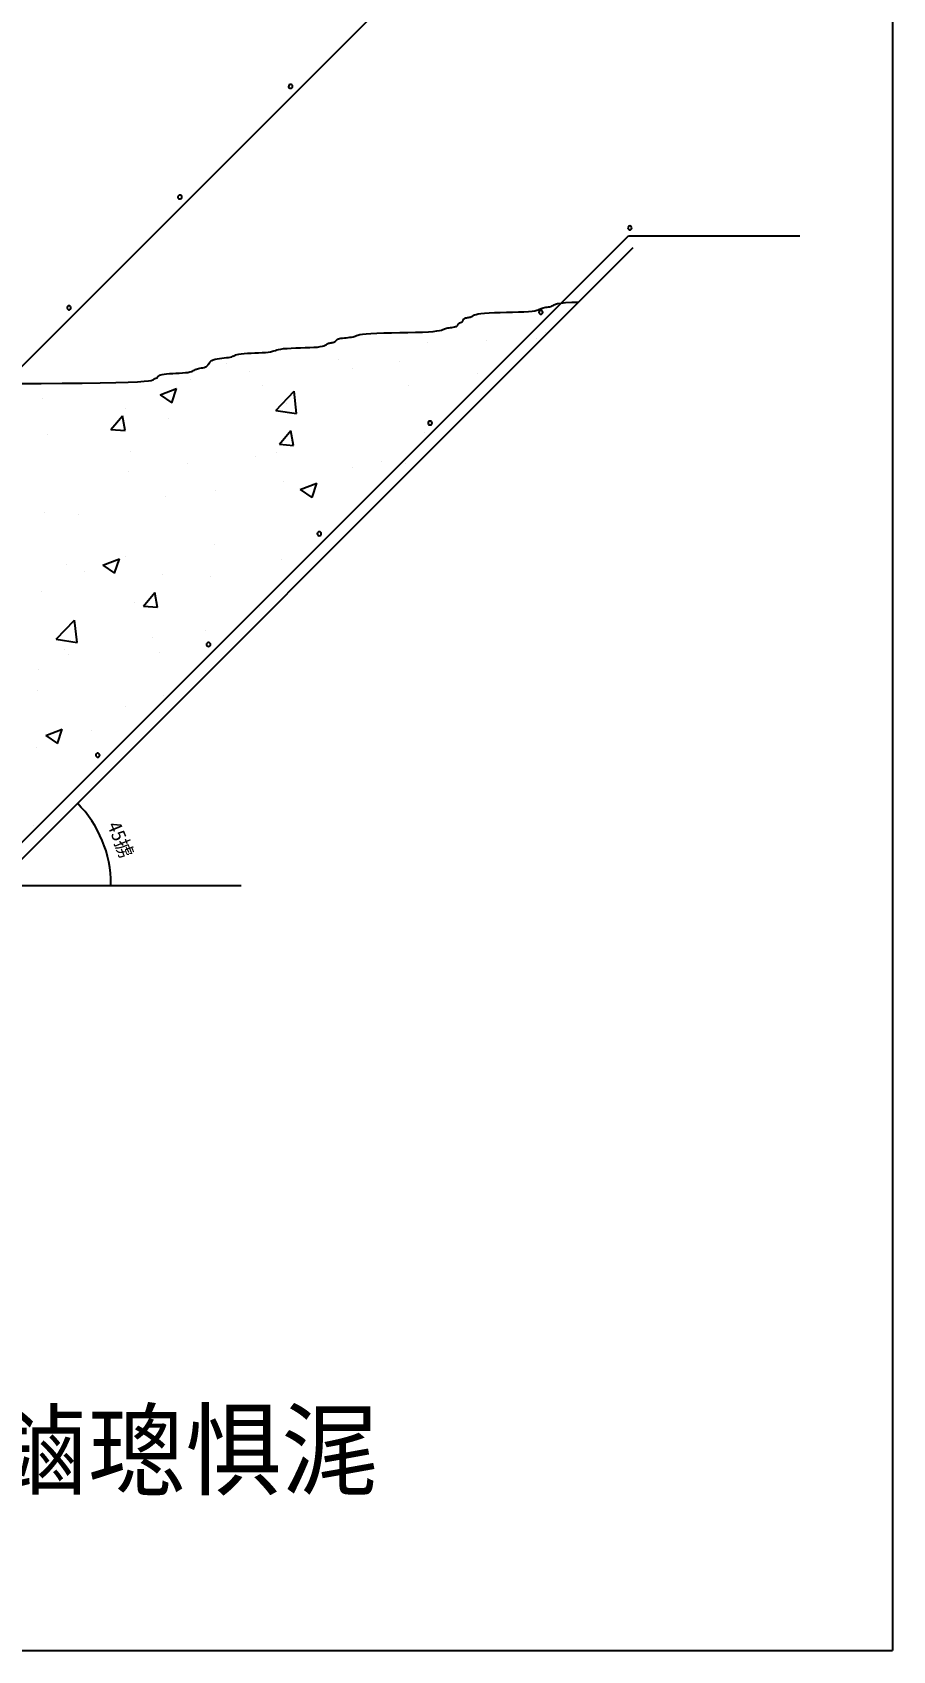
# Model space of a CAD drawing. Header units: metres. Extents: x 0 to 440, y 0 to 311.
# Drawn here: x 330.2 to 440, y 0 to 206.7 of the extents above; entities that cross this region are included whole.
import ezdxf

# ---------------------------------------------------------------- set-up
doc = ezdxf.new("R2010")
doc.units = ezdxf.units.M
doc.layers.add(' ', color=7, linetype='Continuous')

msp = doc.modelspace()

# ---------------------------------------------------------------- linework, layer by layer
at = {"layer": ' '}
for p, q in [((399.9, 172.23), (406.88, 179.21)), ((399.9, 172.23), (325.4, 97.72)), ((395.53, 171.54), (395.7, 171.57)), ((395.7, 171.57), (395.88, 171.59)), ((395.88, 171.59), (396.06, 171.62)), ((396.06, 171.62), (396.24, 171.65)), ((396.24, 171.65), (396.4, 171.69)), ((396.4, 171.69), (396.53, 171.75)), ((396.53, 171.75), (396.65, 171.81)), ((396.65, 171.81), (396.77, 171.89)), ((396.77, 171.89), (396.95, 171.97)), ((396.95, 171.97), (397.22, 172.05)), ((397.22, 172.05), (397.63, 172.12)), ((397.63, 172.12), (398.22, 172.18)), ((398.22, 172.18), (399.03, 172.22)), ((399.03, 172.22), (399.9, 172.23)), ((384.56, 169.43), (384.59, 169.49)), ((384.59, 169.49), (384.63, 169.53)), ((384.63, 169.53), (384.67, 169.57)), ((384.67, 169.57), (384.73, 169.59)), ((384.73, 169.59), (384.79, 169.62)), ((384.79, 169.62), (384.85, 169.64)), ((384.85, 169.64), (384.91, 169.66)), ((384.91, 169.66), (384.96, 169.68)), ((384.96, 169.68), (385.02, 169.71)), ((385.02, 169.71), (385.06, 169.75)), ((385.06, 169.75), (385.1, 169.79)), ((385.1, 169.79), (385.13, 169.84)), ((385.13, 169.84), (385.16, 169.9)), ((385.16, 169.9), (385.18, 169.96)), ((385.18, 169.96), (385.22, 170.02)), ((385.22, 170.02), (385.26, 170.08)), ((385.26, 170.08), (385.32, 170.13)), ((385.32, 170.13), (385.39, 170.18)), ((385.39, 170.18), (385.48, 170.21)), ((385.48, 170.21), (385.58, 170.24)), ((385.58, 170.24), (385.7, 170.27)), ((385.7, 170.27), (385.82, 170.29)), ((385.82, 170.29), (385.94, 170.31)), ((385.94, 170.31), (386.06, 170.33)), ((386.06, 170.33), (386.16, 170.36)), ((386.16, 170.36), (386.25, 170.4)), ((386.25, 170.4), (386.33, 170.44)), ((386.33, 170.44), (386.4, 170.49)), ((386.4, 170.49), (386.49, 170.55)), ((386.49, 170.55), (386.62, 170.61)), ((386.62, 170.61), (386.8, 170.67)), ((386.8, 170.67), (387.06, 170.73)), ((387.06, 170.73), (387.41, 170.78)), ((387.41, 170.78), (387.88, 170.83)), ((387.88, 170.83), (388.46, 170.86)), ((388.46, 170.86), (389.15, 170.89)), ((389.15, 170.89), (389.9, 170.91)), ((389.9, 170.91), (390.69, 170.94)), ((390.69, 170.94), (391.47, 170.96)), ((391.47, 170.96), (392.23, 170.98)), ((392.23, 170.98), (392.91, 171.01)), ((392.91, 171.01), (393.5, 171.04)), ((393.5, 171.04), (393.97, 171.09)), ((393.97, 171.09), (394.32, 171.14)), ((394.32, 171.14), (394.58, 171.2)), ((394.58, 171.2), (394.77, 171.26)), ((394.77, 171.26), (394.91, 171.32)), ((394.91, 171.32), (395.02, 171.38)), ((395.02, 171.38), (395.12, 171.43)), ((395.12, 171.43), (395.23, 171.48)), ((395.23, 171.48), (395.37, 171.51)), ((395.37, 171.51), (395.53, 171.54)), ((368.97, 167.37), (369.03, 167.43)), ((369.03, 167.43), (369.12, 167.49)), ((369.12, 167.49), (369.23, 167.54)), ((369.23, 167.54), (369.37, 167.58)), ((369.37, 167.58), (369.55, 167.62)), ((369.55, 167.62), (369.77, 167.65)), ((369.77, 167.65), (370, 167.67)), ((370, 167.67), (370.24, 167.69)), ((370.24, 167.69), (370.48, 167.71)), ((370.48, 167.71), (370.71, 167.74)), ((370.71, 167.74), (370.92, 167.77)), ((370.92, 167.77), (371.1, 167.8)), ((371.1, 167.8), (371.25, 167.85)), ((371.25, 167.85), (371.38, 167.9)), ((371.38, 167.9), (371.53, 167.96)), ((371.53, 167.96), (371.71, 168.02)), ((371.71, 168.02), (371.96, 168.08)), ((371.96, 168.08), (372.31, 168.14)), ((372.31, 168.14), (372.77, 168.19)), ((372.77, 168.19), (373.38, 168.23)), ((373.38, 168.23), (374.15, 168.27)), ((374.15, 168.27), (375.04, 168.3)), ((375.04, 168.3), (376.03, 168.32)), ((376.03, 168.32), (377.06, 168.34)), ((377.06, 168.34), (378.08, 168.36)), ((378.08, 168.36), (379.07, 168.39)), ((379.07, 168.39), (379.97, 168.41)), ((379.97, 168.41), (380.73, 168.45)), ((380.73, 168.45), (381.34, 168.49)), ((381.34, 168.49), (381.8, 168.55)), ((381.8, 168.55), (382.14, 168.61)), ((382.14, 168.61), (382.38, 168.67)), ((382.38, 168.67), (382.56, 168.73)), ((382.56, 168.73), (382.68, 168.78)), ((382.68, 168.78), (382.79, 168.84)), ((382.79, 168.84), (382.9, 168.88)), ((382.9, 168.88), (383.03, 168.92)), ((383.03, 168.92), (383.19, 168.95)), ((383.19, 168.95), (383.37, 168.97)), ((383.37, 168.97), (383.55, 168.99)), ((383.55, 168.99), (383.73, 169.01)), ((383.73, 169.01), (383.9, 169.03)), ((383.9, 169.03), (384.06, 169.06)), ((384.06, 169.06), (384.2, 169.1)), ((384.2, 169.1), (384.3, 169.14)), ((384.3, 169.14), (384.39, 169.2)), ((384.39, 169.2), (384.45, 169.25)), ((384.45, 169.25), (384.49, 169.31)), ((384.49, 169.31), (384.53, 169.37)), ((384.53, 169.37), (384.56, 169.43)), ((394.58, 167.64), (394.58, 167.64)), ((395.68, 168.38), (395.68, 168.38)), ((355.74, 165.31), (355.87, 165.36)), ((355.87, 165.36), (356, 165.42)), ((356, 165.42), (356.14, 165.48)), ((356.14, 165.48), (356.31, 165.54)), ((356.31, 165.54), (356.53, 165.59)), ((356.53, 165.59), (356.82, 165.64)), ((356.82, 165.64), (357.18, 165.68)), ((357.18, 165.68), (357.61, 165.7)), ((357.61, 165.7), (358.07, 165.73)), ((358.07, 165.73), (358.55, 165.75)), ((358.55, 165.75), (359.04, 165.77)), ((359.04, 165.77), (359.5, 165.79)), ((359.5, 165.79), (359.92, 165.82)), ((359.92, 165.82), (360.28, 165.86)), ((360.28, 165.86), (360.57, 165.9)), ((360.57, 165.9), (360.8, 165.95)), ((360.8, 165.95), (361, 166.01)), ((361, 166.01), (361.18, 166.07)), ((361.18, 166.07), (361.37, 166.13)), ((361.37, 166.13), (361.59, 166.19)), ((361.59, 166.19), (361.87, 166.24)), ((361.87, 166.24), (362.23, 166.29)), ((362.23, 166.29), (362.68, 166.32)), ((362.68, 166.32), (363.21, 166.35)), ((363.21, 166.35), (363.79, 166.38)), ((363.79, 166.38), (364.4, 166.4)), ((364.4, 166.4), (365, 166.42)), ((365, 166.42), (365.58, 166.44)), ((365.58, 166.44), (366.11, 166.47)), ((366.11, 166.47), (366.56, 166.5)), ((366.56, 166.5), (366.92, 166.55)), ((366.92, 166.55), (367.19, 166.6)), ((367.19, 166.6), (367.39, 166.66)), ((367.39, 166.66), (367.53, 166.72)), ((367.53, 166.72), (367.64, 166.78)), ((367.64, 166.78), (367.72, 166.84)), ((367.72, 166.84), (367.78, 166.89)), ((367.78, 166.89), (367.86, 166.94)), ((367.86, 166.94), (367.95, 166.97)), ((367.95, 166.97), (368.05, 167)), ((368.05, 167), (368.17, 167.02)), ((368.17, 167.02), (368.29, 167.04)), ((368.29, 167.04), (368.41, 167.07)), ((368.41, 167.07), (368.53, 167.09)), ((368.53, 167.09), (368.63, 167.12)), ((368.63, 167.12), (368.72, 167.15)), ((368.72, 167.15), (368.8, 167.2)), ((368.8, 167.2), (368.86, 167.25)), ((368.86, 167.25), (368.91, 167.31)), ((368.91, 167.31), (368.97, 167.37)), ((380.66, 167.1), (380.66, 167.1)), ((388.17, 167.39), (388.17, 167.39)), ((350, 163.26), (350.26, 163.31)), ((350.26, 163.31), (350.45, 163.36)), ((350.45, 163.36), (350.59, 163.42)), ((350.59, 163.42), (350.71, 163.48)), ((350.71, 163.48), (350.8, 163.54)), ((350.8, 163.54), (350.89, 163.6)), ((350.89, 163.6), (350.98, 163.65)), ((350.98, 163.65), (351.09, 163.69)), ((351.09, 163.69), (351.22, 163.73)), ((351.22, 163.73), (351.38, 163.76)), ((351.38, 163.76), (351.55, 163.79)), ((351.55, 163.79), (351.74, 163.82)), ((351.74, 163.82), (351.92, 163.85)), ((351.92, 163.85), (352.09, 163.89)), ((352.09, 163.89), (352.25, 163.95)), ((352.25, 163.95), (352.39, 164.02)), ((352.39, 164.02), (352.49, 164.11)), ((352.49, 164.11), (352.58, 164.21)), ((352.58, 164.21), (352.66, 164.33)), ((352.66, 164.33), (352.74, 164.45)), ((352.74, 164.45), (352.82, 164.57)), ((352.82, 164.57), (352.93, 164.69)), ((352.93, 164.69), (353.07, 164.79)), ((353.07, 164.79), (353.25, 164.88)), ((353.25, 164.88), (353.48, 164.95)), ((353.48, 164.95), (353.74, 165.01)), ((353.74, 165.01), (354.03, 165.05)), ((354.03, 165.05), (354.33, 165.09)), ((354.33, 165.09), (354.64, 165.11)), ((354.64, 165.11), (354.92, 165.14)), ((354.92, 165.14), (355.19, 165.17)), ((354.96, 164.42), (354.96, 164.42)), ((355.19, 165.17), (355.42, 165.21)), ((355.42, 165.21), (355.6, 165.25)), ((355.6, 165.25), (355.74, 165.31)), ((357.87, 163.4), (357.87, 163.4)), ((369.23, 164.9), (369.23, 164.9)), ((370.97, 163.75), (370.97, 163.75)), ((377.08, 164.63), (377.08, 164.63)), ((328.63, 161.84), (331.29, 161.86)), ((331.29, 161.86), (333.95, 161.88)), ((333.95, 161.88), (336.49, 161.9)), ((336.49, 161.9), (338.82, 161.93)), ((338.82, 161.93), (340.81, 161.96)), ((340.81, 161.96), (342.38, 162.01)), ((342.38, 162.01), (343.56, 162.06)), ((343.56, 162.06), (344.41, 162.12)), ((344.41, 162.12), (344.99, 162.18)), ((344.99, 162.18), (345.34, 162.24)), ((345.34, 162.24), (345.54, 162.3)), ((345.54, 162.3), (345.63, 162.35)), ((345.63, 162.35), (345.68, 162.4)), ((345.68, 162.4), (345.72, 162.43)), ((345.72, 162.43), (345.77, 162.46)), ((345.77, 162.46), (345.83, 162.48)), ((345.83, 162.48), (345.89, 162.51)), ((345.89, 162.51), (345.95, 162.53)), ((345.95, 162.53), (346.01, 162.55)), ((346.01, 162.55), (346.06, 162.58)), ((346.06, 162.58), (346.11, 162.61)), ((346.11, 162.61), (346.15, 162.66)), ((346.15, 162.66), (346.18, 162.71)), ((346.18, 162.71), (346.23, 162.77)), ((346.23, 162.77), (346.3, 162.83)), ((346.3, 162.83), (346.4, 162.89)), ((346.4, 162.89), (346.54, 162.95)), ((346.54, 162.95), (346.73, 163)), ((346.73, 163), (346.98, 163.05)), ((346.98, 163.05), (347.29, 163.08)), ((347.29, 163.08), (347.66, 163.11)), ((347.66, 163.11), (348.07, 163.13)), ((348.07, 163.13), (348.49, 163.15)), ((348.49, 163.15), (348.91, 163.17)), ((348.91, 163.17), (349.32, 163.2)), ((349.32, 163.2), (349.69, 163.23)), ((349.69, 163.23), (350, 163.26)), ((350.36, 162.41), (350.36, 162.41)), ((359.59, 161.63), (359.59, 161.63)), ((378.21, 161.58), (378.21, 161.58)), ((386.99, 163.07), (386.99, 163.07)), ((331.41, 159.92), (331.41, 159.92)), ((346.45, 160.38), (348.56, 161.19)), ((346.45, 160.38), (347.95, 159.37)), ((347.95, 159.37), (348.56, 161.18)), ((361.22, 158.41), (363.56, 160.84)), ((362.63, 159.33), (362.63, 159.33)), ((363.89, 157.99), (363.56, 160.84)), ((340.19, 155.98), (341.64, 157.7)), ((341.99, 155.82), (341.64, 157.7)), ((342.09, 158.63), (342.09, 158.63)), ((347.48, 157.41), (347.48, 157.41)), ((361.22, 158.41), (363.89, 157.99)), ((332.07, 155.3), (332.07, 155.3)), ((340.19, 155.98), (341.99, 155.82)), ((361.71, 154.1), (363.16, 155.82)), ((363.51, 153.93), (363.16, 155.81)), ((380.28, 155.56), (380.28, 155.56)), ((342.67, 153.2), (342.67, 153.2)), ((361.34, 153.07), (361.34, 153.07)), ((361.71, 154.1), (363.5, 153.94)), ((349.97, 151.57), (349.97, 151.57)), ((358.68, 152.53), (358.68, 152.53)), ((371.04, 151.13), (371.04, 151.13)), ((374.69, 151.85), (374.69, 151.85)), ((377.85, 151.59), (377.85, 151.59)), ((342.46, 150.58), (342.46, 150.58)), ((362.27, 149.34), (362.27, 149.34)), ((364.36, 148.3), (366.46, 149.11)), ((365.86, 147.29), (366.47, 149.1)), ((347.11, 147.42), (347.11, 147.42)), ((353.55, 148.13), (353.55, 148.13)), ((364.36, 148.3), (365.85, 147.3)), ((331.71, 145.31), (331.71, 145.31)), ((336.05, 145.13), (336.05, 145.13)), ((353.44, 141.23), (353.44, 141.23)), ((334.57, 138.75), (334.57, 138.75)), ((339.16, 138.63), (341.26, 139.43)), ((339.16, 138.63), (340.65, 137.62)), ((340.65, 137.61), (341.26, 139.43)), ((342.08, 139.74), (342.08, 139.74)), ((361.9, 139.36), (361.9, 139.36)), ((336.82, 137.87), (336.82, 137.87)), ((346.75, 137.43), (346.75, 137.43)), ((352.84, 137.2), (352.84, 137.2)), ((331.34, 135.32), (331.34, 135.32)), ((344.35, 133.41), (345.8, 135.14)), ((346.15, 133.25), (345.81, 135.13)), ((343.15, 133.84), (343.15, 133.84)), ((344.35, 133.41), (346.15, 133.26)), ((359.16, 133.17), (359.16, 133.17)), ((333.18, 129.18), (335.52, 131.62)), ((335.85, 128.76), (335.52, 131.61)), ((352.31, 130.23), (352.31, 130.23)), ((333.18, 129.18), (335.85, 128.77)), ((345.55, 129.4), (345.55, 129.4)), ((334.19, 127.9), (334.19, 127.9)), ((334.81, 127.23), (334.81, 127.23)), ((346.38, 127.45), (346.38, 127.45)), ((330.98, 125.34), (330.98, 125.34)), ((330.85, 122.62), (330.85, 122.62)), ((346.87, 121.95), (346.87, 121.95)), ((342, 120.64), (342, 120.64)), ((331.86, 116.87), (333.96, 117.68)), ((331.86, 116.87), (333.35, 115.87)), ((333.35, 115.86), (333.96, 117.67)), ((337.66, 117.57), (337.66, 117.57)), ((330.62, 115.35), (330.62, 115.35)), ((330.25, 105.36), (330.25, 105.36)), ((325.4, 97.72), (356.81, 97.72))]:
    msp.add_line(p, q, dxfattribs=at)
for points in [[(306.97, 142.22), (380.18, 215.44)], [(324.78, 99.22), (406.26, 180.71)], [(406.26, 180.71), (428.16, 180.71)]]:
    msp.add_lwpolyline(points, dxfattribs=at)
for points in [[(363.3, 199.97, 1), (362.94, 199.62, 1)], [(362.94, 199.62, 1), (363.3, 199.97, 1)], [(349.15, 185.83, 1), (348.8, 185.47, 1)], [(348.8, 185.47, 1), (349.15, 185.83, 1)], [(406.69, 181.71, 1), (406.19, 181.71, 1)], [(406.19, 181.71, 1), (406.69, 181.71, 1)], [(335.01, 171.69, 1), (334.66, 171.33, 1)], [(334.66, 171.33, 1), (335.01, 171.69, 1)], [(395.25, 171.11, 1), (394.9, 170.76, 1)], [(394.9, 170.76, 1), (395.25, 171.11, 1)], [(381.11, 156.97, 1), (380.75, 156.62, 1)], [(380.75, 156.62, 1), (381.11, 156.97, 1)], [(366.97, 142.83, 1), (366.61, 142.47, 1)], [(366.61, 142.47, 1), (366.97, 142.83, 1)], [(352.82, 128.69, 1), (352.47, 128.33, 1)], [(352.47, 128.33, 1), (352.82, 128.69, 1)], [(338.68, 114.54, 1), (338.33, 114.19, 1)], [(338.33, 114.19, 1), (338.68, 114.54, 1)]]:
    msp.add_lwpolyline(points, format="xyb", dxfattribs=at)
for p in [(440, 311), (0, 0)]:
    msp.add_line(p, (440, 0))
msp.add_arc((325.54, 97.87), 14.65, 0, 45)

# ---------------------------------------------------------------- texts
msp.add_text('45掳', height=1.8, rotation=292.5).set_placement((339.67, 105.45))
msp.add_text('鍩虹搴曟澘搴曞潙鍐呮ā鏀璁惧浘', height=9.5).set_placement((194.12, 20.88))

doc.saveas('drawing.dxf')
